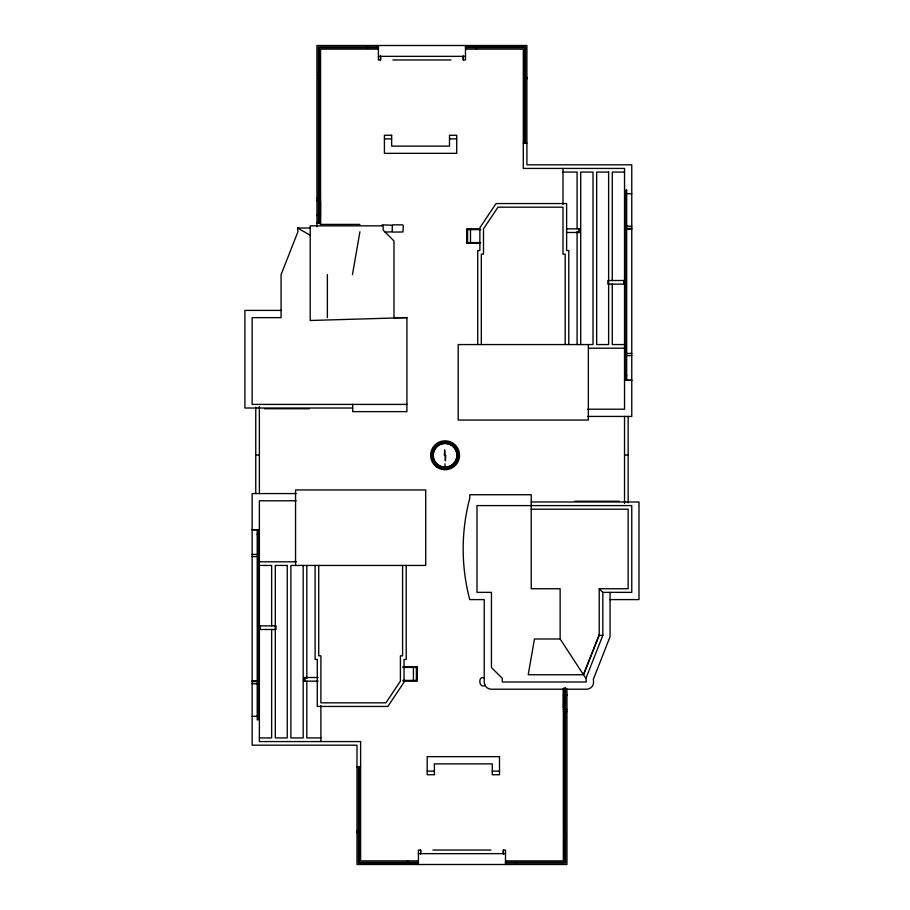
<?xml version="1.0" encoding="UTF-8"?>
<svg xmlns="http://www.w3.org/2000/svg" width="910" height="910" viewBox="0 0 910 910"><rect width="100%" height="100%" fill="white"/><g stroke="black" fill="none" stroke-linecap="round" stroke-linejoin="round"><path stroke-width="1.36" d="M407.6 863.089L407.6 860.883M476.305 46.91L476.305 49.117M381.552 225.578L382.28 224.85L392.312 225.214L392.199 231.879L384.964 232.084M392.426 225.566L393.154 224.85L402.641 224.85L403.278 225.566L402.914 231.982L393.052 232.073L392.426 231.356M444.319 455.318L444.649 449.847L445.422 460.881L445.763 455.409L445.036 455.364M445.036 467.296L445.036 463.804M352.454 274.638L359.916 231.754M531.224 509.213L628.15 509.213L628.15 588.747L599.212 588.747L602.83 592.365L631.767 592.365L631.767 505.596L476.988 505.596L476.988 592.365L491.445 592.365L491.445 667.519L502.297 678.36L502.297 681.977L586.313 681.977L585.938 678.36L583.481 674.742L599.212 634.679M585.938 678.36L602.83 635.362L602.83 592.365M583.481 674.742L560.139 638.979L534.454 638.979L528.232 674.742L583.481 674.742L599.212 635.362L599.212 588.747M352.682 404.404L352.682 411.638L406.918 411.638L406.918 317.635L310.208 320.491L310.208 225.851L383.144 225.851L383.144 230.105L393.985 240.945L393.985 317.635M378.412 46.967L318.398 46.967L318.398 223.291L319.137 223.291L319.137 47.695L378.412 47.695M465.488 46.922L525.457 46.922L525.457 143.45M465.488 47.639L524.763 47.639L524.763 143.541M378.412 49.117L320.57 49.117L320.57 224.406M465.488 49.117L523.295 49.117L523.295 168.43L624.533 168.43L624.533 409.216L587.814 409.216M378.412 56.352L465.488 56.352M380.562 55.999L380.562 59.958L378.412 59.958L378.412 45.5M392.892 59.958L450.985 59.958M463.224 56.352L463.281 59.958L465.488 59.958L465.488 45.5M318.398 72.254L319.137 72.254M318.398 72.971L319.137 72.971M318.398 75.143L319.137 75.143M524.763 77.384L526.913 77.384M524.763 78.101L526.913 78.101M318.398 78.681L319.137 78.681M524.763 78.829L526.913 78.829M384.418 138.877L391.641 138.877M449.495 138.877L456.718 138.877M523.295 143.143L526.913 143.143M563.006 172.07L577.077 172.07L577.077 228.626M624.533 172.07L612.259 172.07L612.259 280.507M318.398 192.613L319.137 192.613M624.533 193.716L631.767 193.716M316.942 198.403L320.57 198.403M316.942 200.564L320.57 200.564M318.398 201.292L319.137 201.292M320.57 201.849L320.354 224.406L359.916 224.406M316.942 215.01L320.57 215.01M318.398 222.233L319.137 222.233M316.942 222.813L320.57 222.825M624.533 225.509L626.671 225.509M624.533 226.226L631.767 226.226M406.918 404.404L252.138 404.404L252.138 317.635L281.076 317.635L281.076 274.638L297.968 231.64L297.593 228.023L310.208 228.023M624.533 228.421L631.767 228.421M479.593 228.865L466.864 228.865L466.864 243.323L479.593 243.323M566.486 228.865L579.636 228.865L579.636 232.482L566.486 232.482M466.864 229.229L467.228 243.323M624.533 229.149L631.767 229.149M466.864 229.593L480.707 229.593M466.864 242.583L480.707 242.583M467.228 242.959L480.48 242.959M624.533 280.507L607.903 280.507L607.903 284.113L624.533 284.113M281.076 310.401L244.915 310.401L244.915 408.021L352.682 408.021M393.768 317.635L406.918 317.635M624.533 344.56L612.259 344.56L612.259 284.113M588.997 348.177L624.533 348.177M624.533 353.421L631.767 353.421M624.533 355.594L631.767 355.594M625.955 375.284L626.671 375.284M625.955 376.114L626.671 376.114M624.533 380.152L631.767 380.152M624.533 380.346L631.767 380.346M264.514 408.738L309.343 408.738M587.814 416.439L631.767 416.439L631.767 164.812L526.913 164.812L526.913 45.5L316.942 45.5L316.942 226.726M255.755 455L259.373 455M624.533 455L628.15 455M296.091 493.561L252.138 493.561L252.138 745.188L356.993 745.188L356.993 864.5L566.964 864.5L566.964 688.961M296.091 500.784L259.373 500.784L259.373 741.57L360.61 741.57L360.61 860.883L418.418 860.883M574.563 501.262L619.391 501.262M531.224 501.979L638.991 501.979L638.991 599.599L609.78 599.599M252.138 529.654L259.373 529.654M252.138 529.847L259.373 529.847M257.234 533.886L257.951 533.886M257.234 534.716L257.951 534.716M252.138 554.406L259.373 554.406M252.138 556.579L259.373 556.579M259.373 561.823L296.33 561.823M259.373 565.44L271.646 565.44L271.646 625.887M259.373 625.887L276.003 625.887L276.003 629.492L259.373 629.492M599.212 635.362L602.83 635.362M403.016 666.677L417.042 666.677L417.042 681.135L403.016 681.135M403.426 667.041L416.678 667.041M403.016 667.417L417.042 667.417M318.125 677.518L304.27 677.518L304.27 681.135L318.125 681.135M484.04 677.927C477.716 675.152 478.831 689.53 485.383 685.15M403.016 680.407L417.042 680.407M252.138 680.851L259.373 680.851M417.042 680.771L416.678 666.677M252.138 681.579L259.373 681.579M252.138 683.774L259.373 683.774M257.234 684.491L259.373 684.491M563.336 694.99L566.964 694.99M563.336 708.151L563.552 688.301M564.769 708.708L565.508 708.708M563.336 709.436L566.964 709.436M563.336 711.597L566.964 711.597M252.138 716.284L259.373 716.284M564.769 717.387L565.508 717.387M259.373 737.93L271.646 737.93L271.646 629.492M320.9 737.93L306.829 737.93L306.829 681.374M356.993 766.857L360.61 766.857M427.188 771.123L434.411 771.123M492.264 771.123L499.499 771.123M356.993 831.171L359.143 831.171M564.769 831.319L565.508 831.319M356.993 831.899L359.143 831.899M356.993 832.616L359.143 832.616M564.769 834.857L565.508 834.857M564.769 837.029L565.508 837.029M564.769 837.746L565.508 837.746M420.682 853.648L420.625 850.042L418.418 850.042L418.418 864.5M432.921 850.042L491.013 850.042M503.344 854.001L503.344 850.042L505.494 850.042L505.494 864.5M418.418 853.648L505.494 853.648M505.494 860.883L563.336 860.883L563.336 688.415M418.418 862.361L359.143 862.361L359.143 766.459M505.494 862.305L564.769 862.305L564.769 687.767M505.494 863.033L565.508 863.033L565.508 687.767M418.418 863.078L358.449 863.078L358.449 766.55M297.593 228.023L310.208 235.258M503.344 850.042L503.401 853.648M380.505 56.352L380.562 59.958M628.15 416.439L628.15 502.786M624.533 416.439L624.533 503.423M623.805 280.507L623.805 284.113M610.053 592.365L610.053 636.738L593.32 679.372L593.582 681.977A6.962 6.962 0 0 1 586.54 689.211L491.445 689.211A7.109 7.109 0 0 1 484.222 681.977L484.222 599.599L469.753 599.599A197.97 197.97 0 0 1 469.753 498.361L469.753 494.744L531.224 494.744L531.224 588.747L560.139 588.747L560.139 638.979M588.349 344.56L588.349 420.056L458.196 420.056L458.196 344.56L593.024 344.56L593.024 172.07L580.716 172.07L580.716 344.56M578.919 228.865L578.919 232.482M577.077 231.458L577.077 344.56M568.795 344.56L568.795 250.557L566.623 250.557L566.623 203.556L496.052 203.556L479.877 227.762L479.877 250.557L477.716 250.557L477.716 344.56M565.178 344.56L565.178 254.174L563.006 254.174L563.006 207.173L497.986 207.173L483.494 228.865L483.494 254.174L481.322 254.174L481.322 344.56M563.006 168.43L563.006 204.363M517.062 862.305L517.062 863.033M516.334 862.032L516.334 863.033M515.617 862.305L515.617 863.033M477.022 46.922L477.022 47.639M470.481 228.865L470.481 243.323M467.592 229.593L467.535 242.583M463.281 55.999L463.281 59.958M420.625 850.042L420.625 854.001M416.37 667.417L416.37 680.407M413.424 666.677L413.424 681.135M406.884 862.361L406.884 863.078M406.201 565.44L406.201 659.443L404.029 659.443L404.029 682.238L387.853 706.444L317.283 706.444L317.283 659.443L315.11 659.443L315.11 565.44M402.584 565.44L402.584 655.826L400.411 655.826L400.411 681.135L385.92 702.827L320.9 702.827L320.9 655.826L318.727 655.826L318.727 565.44M368.288 46.967L368.288 47.695M367.572 46.967L367.572 47.968M366.844 46.967L366.844 47.695M327.373 274.638L327.373 317.635M320.9 705.637L320.9 741.57M306.829 565.44L306.829 678.541M304.986 677.518L304.986 681.135M303.189 565.44L303.189 737.93L290.881 737.93L290.881 565.44L425.709 565.44L425.709 489.944L295.557 489.944L295.557 565.44M260.101 625.887L260.101 629.492M259.373 406.577L259.373 493.561M255.755 407.214L255.755 493.561M450.348 444.717A11.796 11.796 0 0 1 456.069 459.596A11.796 11.796 0 0 1 441.748 466.58M440.781 466.25A11.796 11.796 0 0 1 434.73 460.904M434.286 459.982A11.796 11.796 0 0 1 436.971 446.719M437.755 446.048A11.796 11.796 0 0 1 446.423 443.557M447.436 443.716A11.796 11.796 0 0 1 449.415 444.296M391.641 135.26L384.418 135.26L384.418 153.346L456.718 153.346L456.718 135.26L449.495 135.26L449.495 146.112L391.641 146.112L391.641 135.26M608.619 172.07L596.664 172.07L596.664 344.56L608.619 344.56L608.619 172.07M626.671 190.099L625.955 190.099L625.955 379.515L626.671 379.515L626.671 190.11M257.951 530.485L257.234 530.485L257.234 719.89L257.951 719.901L257.951 530.485M287.241 565.44L275.286 565.44L275.286 737.93L287.241 737.93L287.241 565.44M499.499 756.654L427.188 756.654L427.188 774.74L434.411 774.74L434.411 763.888L492.264 763.888L492.264 774.74L499.499 774.74L499.499 756.654M447.322 443.568L444.194 443.375A12.012 12.012 0 0 0 442.749 467.16L445.889 467.353A12.012 12.012 0 0 0 447.322 443.568M437.221 465.931A13.252 13.252 0 0 0 458.265 456.774A13.252 13.252 0 0 0 439.803 443.125A13.252 13.252 0 0 0 437.221 465.931M436.493 466.898A14.458 14.458 0 0 0 459.459 456.911A14.458 14.458 0 0 0 439.325 442.021A14.458 14.458 0 0 0 436.493 466.898"/></g></svg>
